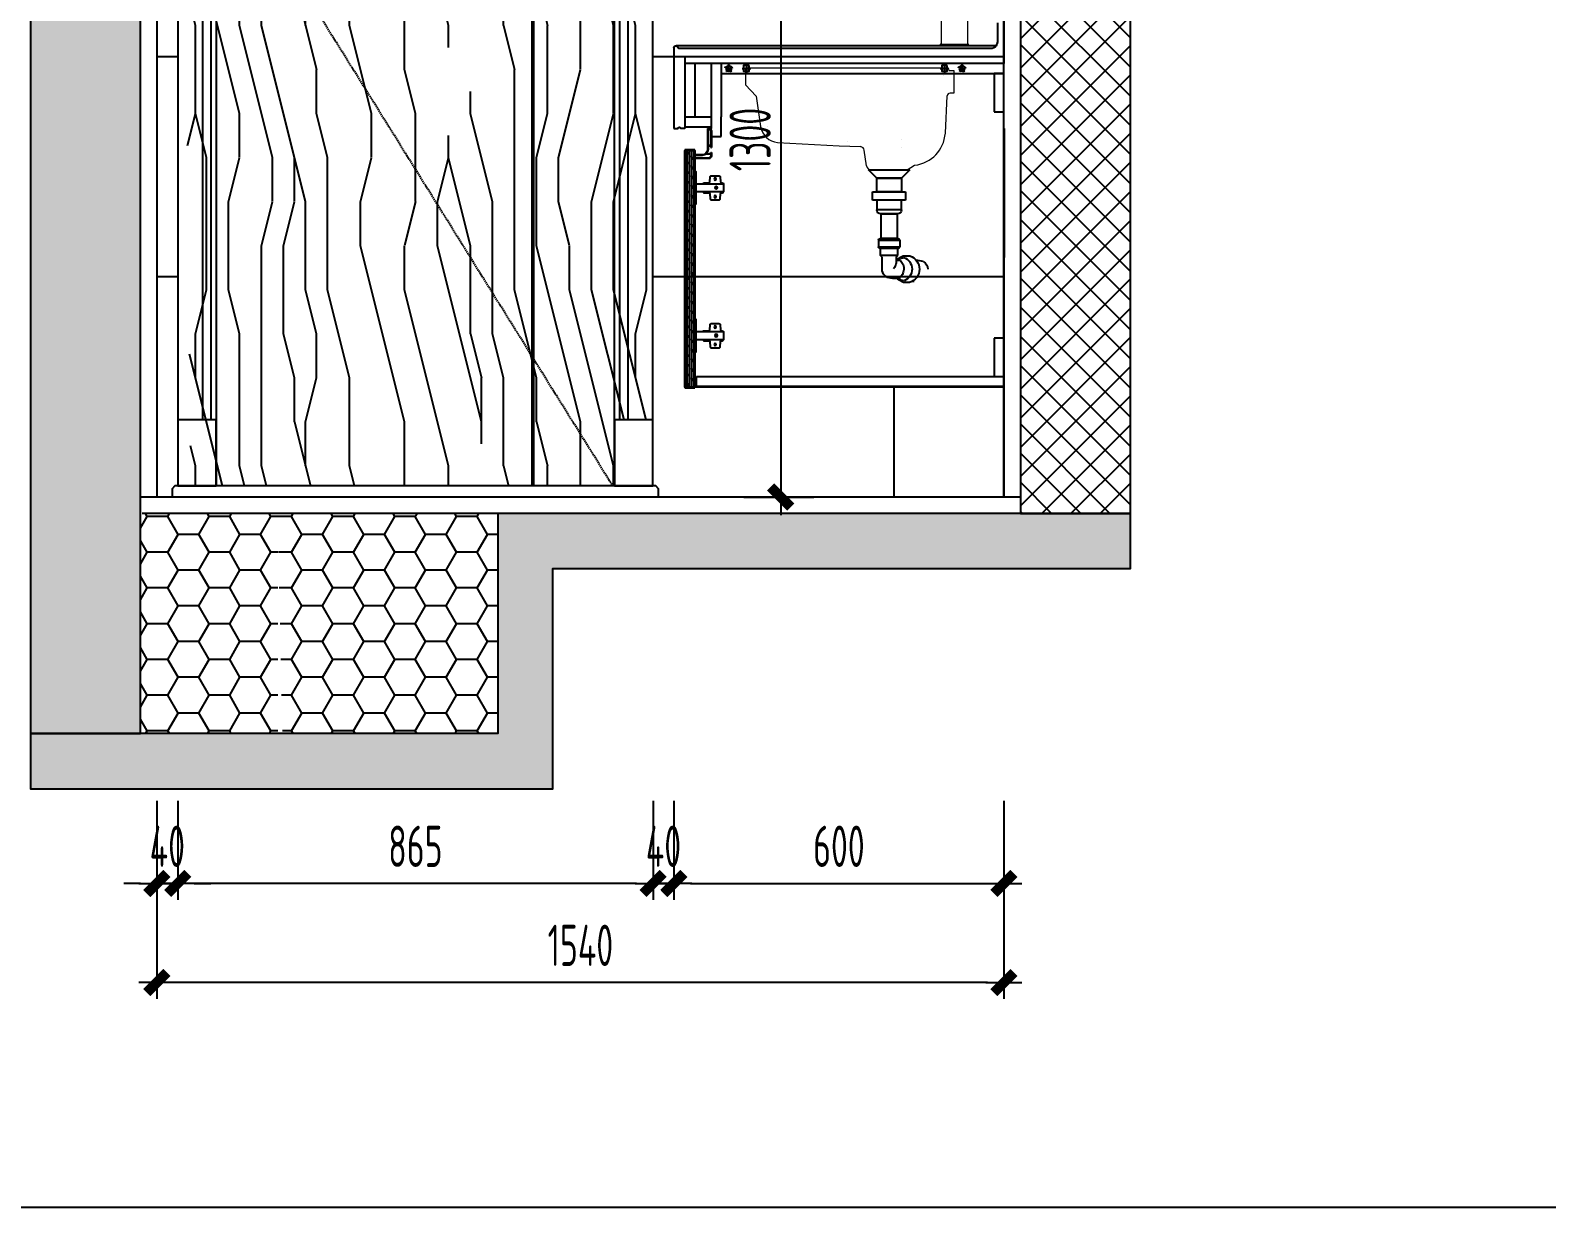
# Model space of a CAD drawing. Header units: inches. Extents: x 96003 to 270950, y -80202 to 65998.
# Drawn here: x 219798 to 222555, y 34107 to 36247 of the extents above; entities that cross this region are included whole.
import ezdxf

# ---------------------------------------------------------------- set-up
doc = ezdxf.new("R2010")
doc.units = ezdxf.units.IN
doc.header["$LTSCALE"] = 10
doc.header["$MEASUREMENT"] = 0
doc.linetypes.add('DASH', pattern=[0.35, 0.25, -0.1])
doc.linetypes.add('HIDDEN', pattern=[0.375, 0.25, -0.125])
for name, color, linetype in [('01', 200, 'Continuous'), ('C-顶面灯具、灯带', 22, 'Continuous'), ('E-立面轮廓线', 4, 'Continuous'), ('EL-03', 3, 'Continuous'), ('EL-1', 1, 'Continuous'), ('EL-30', 30, 'Continuous'), ('EL-天花轮廓线', 100, 'Continuous'), ('ELEVTION', 161, 'Continuous'), ('ELV-8', 8, 'Continuous'), ('FC-地面造型', 136, 'Continuous'), ('FC-填充', 250, 'Continuous'), ('FF-FINISH【完成面】', 20, 'Continuous'), ('US-对边线', 14, 'Continuous'), ('US-细实线', 255, 'Continuous'), ('US-虚   线', 8, 'HIDDEN'), ('US-轮廓线', 30, 'Continuous'), ('US-门抽块', 30, 'Continuous')]:
    doc.layers.add(name, color=color, linetype=linetype)
doc.styles.add('CCD_DIM', font='archs.shx', dxfattribs={"width": 0.7})
doc.dimstyles.new('1.30', dxfattribs={"dimscale": 30, "dimtxt": 2.5, "dimasz": 1, "dimexe": 1, "dimexo": 1.5, "dimgap": 1, "dimtad": 1, "dimdec": 0, "dimrnd": 5, "dimdsep": 46, "dimtxsty": 'CCD_DIM', "dimblk": 'CCD_Dimension_Tick', "dimcen": 1, "dimclrd": 44, "dimclre": 44, "dimclrt": 2, "dimadec": 0, "dimazin": 2, "dimtfac": 1, "dimtdec": 0, "dimtix": 1, "dimtmove": 2, "dimatfit": 3, "dimldrblk": 'CCD_Dimension_Tick', "dimfxl": 5, "dimfxlon": 1, "dimtolj": 1, "dimarcsym": 0})
doc.dimstyles.new('Matrix_30内', dxfattribs={"dimscale": 30, "dimtxt": 2.5, "dimasz": 1, "dimexe": 2, "dimexo": 1.5, "dimgap": 0.6, "dimtad": 1, "dimdec": 0, "dimrnd": 1, "dimzin": 12, "dimdsep": 46, "dimtxsty": 'CCD_DIM', "dimblk": 'CCD_Dimension_Tick', "dimcen": 0.125, "dimclrd": 44, "dimclre": 44, "dimclrt": 50, "dimadec": 0, "dimazin": 0, "dimtfac": 1, "dimtdec": 0, "dimtix": 1, "dimtmove": 2, "dimatfit": 3, "dimldrblk": 'CCD_Leader_Dot', "dimfxl": 5, "dimfxlon": 1, "dimtvp": 1, "dimtolj": 1, "dimtzin": 0, "dimarcsym": 0})

# ---------------------------------------------------------------- blocks, each defined once
blk = doc.blocks.new('CCD_Dimension_Tick')
at = {"color": 0, "linetype": 'ByBlock'}
for p, q in [((-1.091, 0), (0, 0)), ((0, 0), (1.091, 0))]:
    blk.add_line(p, q, dxfattribs=at)
at = {"color": 0, "linetype": 'Continuous', "const_width": 0.608}
blk.add_lwpolyline([(-0.61, -0.61), (0.61, 0.61)], dxfattribs=at)
blk = doc.blocks.new('*D183')
at = {"layer": 'Defpoints', "color": 0, "linetype": 'ByBlock', "transparency": 16777216}
for p in [(220065.9, 35789.9), (220929.9, 35618.5), (220065.9, 34696.2)]:
    blk.add_point(p, dxfattribs=at)
at = {"layer": 'FC-地面造型', "color": 44, "linetype": 'ByBlock', "lineweight": -2, "transparency": 16777216}
for p, q in [((220065.9, 34846.2), (220065.9, 34666.2)), ((220929.9, 34846.2), (220929.9, 34666.2)), ((220899.9, 34696.2), (220095.9, 34696.2))]:
    blk.add_line(p, q, dxfattribs=at)
at = {"layer": 'FC-地面造型', "color": 44, "linetype": 'ByBlock', "lineweight": -2, "transparency": 16777216, "xscale": 30, "yscale": 30, "zscale": 30, "rotation": 180}
blk.add_blockref('CCD_Dimension_Tick', (220065.9, 34696.2), dxfattribs=at)
at = {"layer": 'FC-地面造型', "color": 44, "linetype": 'ByBlock', "lineweight": -2, "transparency": 16777216, "xscale": 30, "yscale": 30, "zscale": 30}
blk.add_blockref('CCD_Dimension_Tick', (220929.9, 34696.2), dxfattribs=at)
at = {"layer": 'FC-地面造型', "color": 2, "linetype": 'ByBlock', "transparency": 16777216, "insert": (220497.9, 34763.7), "char_height": 75, "attachment_point": 5, "style": 'CCD_DIM'}
blk.add_mtext('\\A1;865', dxfattribs=at)
blk = doc.blocks.new('*D184')
at = {"layer": 'Defpoints', "color": 0, "linetype": 'ByBlock', "transparency": 16777216}
for p in [(220065.9, 35789.9), (220027.9, 35626.7), (220027.9, 34696.2)]:
    blk.add_point(p, dxfattribs=at)
at = {"layer": 'FC-地面造型', "color": 44, "linetype": 'ByBlock', "lineweight": -2, "transparency": 16777216}
for p, q in [((220027.9, 34846.2), (220027.9, 34666.2)), ((220065.9, 34846.2), (220065.9, 34666.2)), ((219997.9, 34696.2), (219967.9, 34696.2)), ((220065.9, 34696.2), (220027.9, 34696.2)), ((220095.9, 34696.2), (220125.9, 34696.2))]:
    blk.add_line(p, q, dxfattribs=at)
at = {"layer": 'FC-地面造型', "color": 44, "linetype": 'ByBlock', "lineweight": -2, "transparency": 16777216, "xscale": 30, "yscale": 30, "zscale": 30}
blk.add_blockref('CCD_Dimension_Tick', (220027.9, 34696.2), dxfattribs=at)
at = {"layer": 'FC-地面造型', "color": 44, "linetype": 'ByBlock', "lineweight": -2, "transparency": 16777216, "xscale": 30, "yscale": 30, "zscale": 30, "rotation": 180}
blk.add_blockref('CCD_Dimension_Tick', (220065.9, 34696.2), dxfattribs=at)
at = {"layer": 'FC-地面造型', "color": 2, "linetype": 'ByBlock', "transparency": 16777216, "insert": (220046.9, 34763.7), "char_height": 75, "attachment_point": 5, "style": 'CCD_DIM'}
blk.add_mtext('\\A1;40', dxfattribs=at)
blk = doc.blocks.new('*D185')
at = {"layer": 'Defpoints', "color": 0, "linetype": 'ByBlock', "transparency": 16777216}
for p in [(221567.9, 35523.9), (220027.9, 34846.2), (220027.9, 34516.2)]:
    blk.add_point(p, dxfattribs=at)
at = {"layer": 'FC-地面造型', "color": 44, "linetype": 'ByBlock', "lineweight": -2, "transparency": 16777216}
for p, q in [((220027.9, 34666.2), (220027.9, 34486.2)), ((221567.9, 34666.2), (221567.9, 34486.2)), ((221537.9, 34516.2), (220057.9, 34516.2))]:
    blk.add_line(p, q, dxfattribs=at)
at = {"layer": 'FC-地面造型', "color": 44, "linetype": 'ByBlock', "lineweight": -2, "transparency": 16777216, "xscale": 30, "yscale": 30, "zscale": 30, "rotation": 180}
blk.add_blockref('CCD_Dimension_Tick', (220027.9, 34516.2), dxfattribs=at)
at = {"layer": 'FC-地面造型', "color": 44, "linetype": 'ByBlock', "lineweight": -2, "transparency": 16777216, "xscale": 30, "yscale": 30, "zscale": 30}
blk.add_blockref('CCD_Dimension_Tick', (221567.9, 34516.2), dxfattribs=at)
at = {"layer": 'FC-地面造型', "color": 2, "linetype": 'ByBlock', "transparency": 16777216, "insert": (220797.9, 34583.7), "char_height": 75, "attachment_point": 5, "style": 'CCD_DIM'}
blk.add_mtext('\\A1;1540', dxfattribs=at)
blk = doc.blocks.new('*D186')
at = {"layer": 'Defpoints', "color": 0, "linetype": 'ByBlock', "transparency": 16777216}
for p in [(219247.8, 37818.4), (219427.8, 37818.4), (220065.9, 35418.4)]:
    blk.add_point(p, dxfattribs=at)
at = {"layer": 'EL-天花轮廓线', "color": 44, "lineweight": -2, "transparency": 16777216}
for p, q in [((219382.8, 37818.4), (219187.8, 37818.4)), ((219247.8, 35448.4), (219247.8, 37788.4)), ((219397.8, 35418.4), (219187.8, 35418.4))]:
    blk.add_line(p, q, dxfattribs=at)
at = {"layer": 'EL-天花轮廓线', "color": 44, "linetype": 'ByBlock', "lineweight": -2, "transparency": 16777216, "xscale": 30, "yscale": 30, "zscale": 30}
for p, rotation in [((219247.8, 37818.4), 90), ((219247.8, 35418.4), 270)]:
    blk.add_blockref('CCD_Dimension_Tick', p, dxfattribs=dict(at, rotation=rotation))
at = {"layer": 'EL-天花轮廓线', "color": 50, "linetype": 'ByBlock', "transparency": 16777216, "insert": (219192.3, 36618.4), "char_height": 75, "attachment_point": 5, "rotation": 90, "style": 'CCD_DIM'}
blk.add_mtext('\\A1;2400', dxfattribs=at)
blk = doc.blocks.new('CCD_Leader_Dot')
at = {"color": 0, "linetype": 'ByBlock'}
blk.add_line((-5, 0), (-10, 0), dxfattribs=at)
at = {"color": 0, "linetype": 'ByBlock', "const_width": 5}
blk.add_lwpolyline([(-2.5, 0, 1), (2.5, 0, 1)], format="xyb", close=True, dxfattribs=at)
blk = doc.blocks.new('*D340')
at = {"layer": 'Defpoints', "color": 0, "linetype": 'ByBlock', "transparency": 16777216}
for p in [(220929.9, 36198.4), (220967.9, 36207.9), (220967.9, 34696.2)]:
    blk.add_point(p, dxfattribs=at)
at = {"layer": 'FC-地面造型', "color": 44, "lineweight": -2, "transparency": 16777216}
for p, q in [((220929.9, 34846.2), (220929.9, 34666.2)), ((220967.9, 34846.2), (220967.9, 34666.2)), ((220899.9, 34696.2), (220869.9, 34696.2)), ((220929.9, 34696.2), (220967.9, 34696.2)), ((220997.9, 34696.2), (221027.9, 34696.2))]:
    blk.add_line(p, q, dxfattribs=at)
at = {"layer": 'FC-地面造型', "color": 44, "linetype": 'ByBlock', "lineweight": -2, "transparency": 16777216, "xscale": 30, "yscale": 30, "zscale": 30}
blk.add_blockref('CCD_Dimension_Tick', (220929.9, 34696.2), dxfattribs=at)
at = {"layer": 'FC-地面造型', "color": 44, "linetype": 'ByBlock', "lineweight": -2, "transparency": 16777216, "xscale": 30, "yscale": 30, "zscale": 30, "rotation": 180}
blk.add_blockref('CCD_Dimension_Tick', (220967.9, 34696.2), dxfattribs=at)
at = {"layer": 'FC-地面造型', "color": 2, "linetype": 'ByBlock', "transparency": 16777216, "insert": (220948.9, 34763.7), "char_height": 75, "attachment_point": 5, "style": 'CCD_DIM'}
blk.add_mtext('\\A1;40', dxfattribs=at)
blk = doc.blocks.new('*D341')
at = {"layer": 'Defpoints', "color": 0, "linetype": 'ByBlock', "transparency": 16777216}
for p in [(220967.9, 36207.9), (221567.9, 35854), (221567.9, 34696.2)]:
    blk.add_point(p, dxfattribs=at)
at = {"layer": 'FC-地面造型', "color": 44, "lineweight": -2, "transparency": 16777216}
for p, q in [((220967.9, 34846.2), (220967.9, 34666.2)), ((221567.9, 34846.2), (221567.9, 34666.2)), ((220997.9, 34696.2), (221537.9, 34696.2))]:
    blk.add_line(p, q, dxfattribs=at)
at = {"layer": 'FC-地面造型', "color": 44, "linetype": 'ByBlock', "lineweight": -2, "transparency": 16777216, "xscale": 30, "yscale": 30, "zscale": 30, "rotation": 180}
blk.add_blockref('CCD_Dimension_Tick', (220967.9, 34696.2), dxfattribs=at)
at = {"layer": 'FC-地面造型', "color": 44, "linetype": 'ByBlock', "lineweight": -2, "transparency": 16777216, "xscale": 30, "yscale": 30, "zscale": 30}
blk.add_blockref('CCD_Dimension_Tick', (221567.9, 34696.2), dxfattribs=at)
at = {"layer": 'FC-地面造型', "color": 2, "linetype": 'ByBlock', "transparency": 16777216, "insert": (221267.9, 34763.7), "char_height": 75, "attachment_point": 5, "style": 'CCD_DIM'}
blk.add_mtext('\\A1;600', dxfattribs=at)
blk = doc.blocks.new('*D455')
at = {"layer": 'Defpoints', "color": 0, "linetype": 'ByBlock', "transparency": 16777216}
for p in [(219247.8, 35398.4), (220072.7, 35418.4), (220074.1, 35398.4)]:
    blk.add_point(p, dxfattribs=at)
at = {"layer": 'EL-天花轮廓线', "color": 44, "lineweight": -2, "transparency": 16777216}
for p, q in [((219247.8, 35448.4), (219247.8, 35478.4)), ((219397.8, 35418.4), (219187.8, 35418.4)), ((219397.8, 35398.4), (219187.8, 35398.4)), ((219247.8, 35418.4), (219247.8, 35398.4)), ((219247.8, 35368.4), (219247.8, 35338.4))]:
    blk.add_line(p, q, dxfattribs=at)
at = {"layer": 'EL-天花轮廓线', "color": 44, "linetype": 'ByBlock', "lineweight": -2, "transparency": 16777216, "xscale": 30, "yscale": 30, "zscale": 30}
for p, rotation in [((219247.8, 35418.4), 270), ((219247.8, 35398.4), 90)]:
    blk.add_blockref('CCD_Dimension_Tick', p, dxfattribs=dict(at, rotation=rotation))
at = {"layer": 'EL-天花轮廓线', "color": 50, "linetype": 'ByBlock', "transparency": 16777216, "insert": (219192.3, 35408.4), "char_height": 75, "attachment_point": 5, "rotation": 90, "style": 'CCD_DIM'}
blk.add_mtext('\\A1;20', dxfattribs=at)
blk = doc.blocks.new('*U94')
h = blk.add_hatch()
h.set_pattern_fill('ANSI37', color=250, scale=300, angle=-90)
h.set_pattern_definition([(315, (222212.67, 70619.302), (26.516504, 26.516504), []), (45, (222212.67, 70619.302), (-26.516504, 26.516504), [])])
h.paths.add_polyline_path([(144521, -74484.5), (144521, -74684.5), (147071.2, -74684.5), (147071.2, -74484.5)])
at = {"color": 5, "elevation": 0}
blk.add_lwpolyline([(144521, -74484.5), (144521, -74684.5), (147071.2, -74684.5), (147071.2, -74484.5)], close=True, dxfattribs=at)
blk = doc.blocks.new('GT544')
h = blk.add_hatch(color=250)
h.dxf.hatch_style = 1
h.paths.add_polyline_path([(219797.9, 34968.4), (219997.9, 34968.4), (219997.9, 38398.7), (219797.9, 38398.7)])
h = blk.add_hatch(color=250)
h.dxf.hatch_style = 1
h.paths.add_polyline_path([(219797.9, 34968.4), (219797.9, 34868.4), (220748, 34868.4), (220748, 35268.4), (221798, 35268.4), (221798, 35368.4), (220648, 35368.4), (220648, 34968.4)])
at = {"layer": 'FC-地面造型', "linetype": 'ByBlock'}
h = blk.add_hatch(dxfattribs=at)
h.set_pattern_fill('HONEY', color=250, scale=300)
h.set_pattern_definition([(180, (348691.508, 162831.156), (-56.25, 32.4759526), [37.5, -75]), (60, (348691.508, 162831.156), (56.25, 32.4759526), [37.5, -75]), (120, (348691.508, 162831.156), (-1e-14, 64.951905), [-75, 37.5])])
h.paths.add_polyline_path([(220256.3, 34968.4), (220247.4, 35368.4), (220648, 35368.4), (220648, 34968.4)])
h.paths.add_polyline_path([(220247.9, 35368.4), (220247.9, 34968.4), (219997.9, 34968.4), (219997.9, 35368.4)])
at = {"color": 5}
for p, q in [((220247.9, 35398.4), (219997.9, 35398.4)), ((221597.9, 35398.4), (220240.9, 35398.4))]:
    blk.add_line(p, q, dxfattribs=at)
at = {"layer": '01'}
for points in [[(219797.9, 34968.4), (219997.9, 34968.4), (219997.9, 38398.7), (219797.9, 38398.7)], [(219797.9, 34968.4), (219797.9, 34868.4), (220748, 34868.4), (220748, 35268.4), (221798, 35268.4), (221798, 35368.4), (220648, 35368.4), (220648, 34968.4)]]:
    blk.add_lwpolyline(points, close=True, dxfattribs=at)
at = {"layer": 'FC-地面造型', "color": 1, "linetype": 'ByBlock'}
blk.add_line((220027.9, 37818.4), (220027.9, 35398.4), dxfattribs=at)
at = {"layer": 'FC-地面造型', "color": 20, "linetype": 'ByBlock'}
blk.add_line((221567.9, 35398.4), (221567.9, 37818.4), dxfattribs=at)
at = {"layer": 'FC-地面造型', "color": 136, "linetype": 'ByBlock'}
for p, q in [((220065.9, 36198.4), (220027.9, 36198.4)), ((221567.9, 36198.4), (220929.9, 36198.4)), ((220065.9, 35798.4), (220027.9, 35798.4)), ((221567.9, 35798.4), (220929.9, 35798.4)), ((220347.9, 35368.4), (220000.9, 35368.4)), ((220648, 35368.4), (220347.9, 35368.4))]:
    blk.add_line(p, q, dxfattribs=at)
at = {"layer": 'C-顶面灯具、灯带', "color": 8, "linetype": 'ByBlock', "rotation": 90}
blk.add_blockref('*U94', (147113.3, -109152.5, 0), dxfattribs=at)
blk = doc.blocks.new('rewrewtret43443')
at = {"layer": 'FC-地面造型', "linetype": 'ByBlock'}
h = blk.add_hatch(dxfattribs=at)
h.set_pattern_fill('木纹5', color=250, scale=200, angle=90)
h.set_pattern_definition([(90, (133921.3, -42225.3), (-800, 5e-14), [160, -240, 80, -320]), (90, (133901.3, -41665.3), (-800, 5e-14), [160, -640]), (90, (133861.3, -41745.3), (-800, 5e-14), [80, -720]), (90, (133841.3, -42185.3), (-800, 5e-14), [40, -560, 40, -160]), (90, (133801.3, -41905.3), (-800, 5e-14), [160, -240, 40, -360]), (90, (133781.3, -42105.3), (-800, 5e-14), [120, -680]), (90, (133761.3, -41905.3), (-800, 5e-14), [240, -560]), (90, (133741.3, -42145.3), (-800, 5e-14), [160, -640]), (90, (133721.3, -41825.3), (-800, 5e-14), [400, -400]), (90, (133681.3, -42065.3), (-800, 5e-14), [80, -240, 160, -320]), (90, (133661.3, -41505.3), (-800, 5e-14), [160, -640]), (90, (133641.3, -41665.3), (-800, 5e-14), [80, -720]), (90, (133621.3, -41825.3), (-800, 5e-14), [80, -720]), (90, (133601.3, -42225.3), (-800, 5e-14), [160, -640]), (90, (133581.3, -41825.3), (-800, 5e-14), [160, -640]), (90, (133541.3, -41825.3), (-800, 5e-14), [160, -160, 160, -320]), (90, (133501.3, -41985.3), (-800, 5e-14), [80, -400, 160, -160]), (90, (133481.3, -41825.3), (-800, 5e-14), [240, -560]), (90, (133441.3, -41825.3), (-800, 5e-14), [160, -640]), (90, (133421.3, -42145.3), (-800, 5e-14), [240, -320, 80, -160]), (90, (133381.3, -42145.3), (-800, 5e-14), [400, -400]), (90, (133361.3, -41665.3), (-800, 5e-14), [80, -720]), (90, (133341.3, -41905.3), (-800, 5e-14), [160, -640]), (90, (133321.3, -42065.3), (-800, 5e-14), [80, -320, 80, -320]), (90, (133301.3, -42145.3), (-800, 5e-14), [80, -240, 160, -320]), (90, (133281.3, -41985.3), (-800, 5e-14), [80, -400, 80, -240]), (90, (133261.3, -41825.3), (-800, 5e-14), [240, -560]), (90, (133221.3, -42145.3), (-800, 5e-14), [160, -640]), (90, (133201.3, -41745.3), (-800, 5e-14), [80, -720]), (90, (133181.3, -41585.3), (-800, 5e-14), [80, -720]), (104.03624, (133861.3, -41665.28), (3e-08, 800), [82.4, -3216.0844]), (104.03624, (133681.3, -41585.28), (3e-08, 800), [82.4, -3216.0844]), (104.03624, (133201.3, -41665.28), (3e-08, 800), [82.4, -3216.0844]), (104.03624, (133501.3, -41905.28), (3e-08, 800), [82.4, -3216.0844]), (104.03624, (133381.3, -41745.28), (3e-08, 800), [82.4, -3216.0844]), (104.03624, (133441.3, -41665.28), (3e-08, 800), [82.4, -3216.0844]), (104.03624, (133301.3, -42065.28), (3e-08, 800), [82.4, -3216.0844]), (104.03624, (133341.3, -41745.28), (3e-08, 800), [82.4, -3216.0844]), (104.03624, (133641.3, -41585.28), (3e-08, 800), [164.8, -3133.6844]), (104.03624, (133581.3, -41665.28), (3e-08, 800), [164.8, -3133.6844]), (104.03624, (133541.3, -41665.28), (3e-08, 800), [164.8, -3133.6844]), (255.96376, (133801.3, -41905.28), (3e-08, -800), [82.4, -164.8, 82.4, -2968.8844]), (255.96376, (133681.3, -42065.28), (3e-08, -800), [82.4, -3216.0844]), (255.96376, (133321.3, -42065.28), (3e-08, -800), [164.8, -3133.6844]), (284.03624, (133901.3, -41665.28), (-3e-08, -800), [82.4, -3216.0844]), (75.96376, (133901.3, -41505.28), (-3e-08, 800), [82.4, -3216.0844]), (75.96376, (133621.3, -41745.28), (-3e-08, 800), [82.4, -3216.0844]), (75.96376, (133481.3, -41585.28), (-3e-08, 800), [82.4, -3216.0844]), (75.96376, (133421.3, -41905.28), (-3e-08, 800), [82.4, -3216.0844]), (75.96376, (133321.3, -41985.28), (-3e-08, 800), [82.4, -3216.0844]), (75.96376, (133281.3, -41905.28), (-3e-08, 800), [82.4, -3216.0844]), (75.96376, (133421.3, -41905.28), (-3e-08, 800), [82.4, -3216.0844]), (75.96376, (133301.3, -41665.28), (-3e-08, 800), [329.6, -2968.8844]), (75.96376, (133841.3, -42145.28), (-3e-08, 800), [329.6, -2968.8844]), (75.96376, (133781.3, -42065.28), (-3e-08, 800), [329.6, -2968.8844]), (75.96376, (133741.3, -41985.28), (-3e-08, 800), [82.4, -164.8, 164.8, -2886.4844]), (75.96376, (133681.3, -41985.28), (-3e-08, 800), [164.8, -164.8, 164.8, -2804.0844]), (75.96376, (133601.3, -42065.28), (-3e-08, 800), [329.6, -2968.8844]), (75.96376, (133541.3, -42145.28), (-3e-08, 800), [329.6, -2968.8844]), (75.96376, (133501.3, -42145.28), (-3e-08, 800), [329.6, -2968.8844]), (75.96376, (133261.3, -41585.28), (-3e-08, 800), [82.4, -3216.0844]), (75.96377, (133181.3, -41505.28), (-0.00015, 800), [164.8, -3133.6844]), (75.96377, (133221.3, -41985.28), (-0.00015, 800), [164.8, -3133.6844]), (75.96376, (133921.3, -42065.28), (-1e-05, 800), [329.6, -2968.8844]), (75.96376, (133361.3, -41585.28), (-1e-05, 800), [247.2, -3051.2844]), (75.96376, (133421.3, -41505.28), (-1e-05, 800), [494.4, -2804.0844])])
h.paths.add_polyline_path([(264650, -121582.9), (264650, -121702.9), (265420, -121702.9), (265444, -119312.9), (264580, -119312.9), (264580, -121582.9)])
at = {"color": 136, "linetype": 'ByBlock'}
for p, q in [((264797, -119552.9), (264797, -121702.9)), ((264800, -119552.9), (264800, -121702.9))]:
    blk.add_line(p, q, dxfattribs=at)
at = {"color": 3}
blk.add_lwpolyline([(264575, -121702.9), (265449, -121702.9), (265454, -121707.9), (265454, -121722.9), (264570, -121722.9), (264570, -121707.9)], close=True, dxfattribs=at)
at = {"layer": 'EL-03'}
for points in [[(264650, -121702.9), (264580, -121702.9), (264580, -121582.9), (264650, -121582.9)], [(265444, -121702.9), (265374, -121702.9), (265374, -121582.9), (265444, -121582.9)]]:
    blk.add_lwpolyline(points, close=True, dxfattribs=at)
at = {"layer": 'EL-1', "linetype": 'DASH'}
blk.add_lwpolyline([(264650, -119552.9), (265371, -120551.2), (264653, -121702.9)], dxfattribs=at)
at = {"layer": 'FC-地面造型', "color": 30, "linetype": 'ByBlock'}
for p, q in [((264650, -121702.9), (264650, -119552.9)), ((265374, -119552.9), (265374, -121702.9))]:
    blk.add_line(p, q, dxfattribs=at)
blk.add_lwpolyline([(264580, -121702.9), (264580, -119312.9), (265444, -119312.9), (265444, -121702.9)], dxfattribs=at)
at = {"layer": 'FC-地面造型', "color": 138, "linetype": 'ByBlock'}
blk.add_lwpolyline([(264625, -121582.9), (264625, -119357.9), (265399, -119357.9), (265399, -121582.9)], dxfattribs=at)
at = {"layer": 'FC-地面造型', "color": 136, "linetype": 'ByBlock'}
blk.add_lwpolyline([(264640, -121582.9), (264640, -119372.9), (265384, -119372.9), (265384, -121582.9)], dxfattribs=at)
blk = doc.blocks.new('A$C6AE01D71')
at = {"color": 1, "linetype": 'Continuous', "lineweight": 9}
for points in [[(65.9, 845.2), (65.9, 934.8)], [(114.1, 866.5), (114.1, 823.4)], [(65.9, 823.4), (65.9, 847.1)], [(64.3, 822.3), (64.7, 823.1), (65.4, 823.4)], [(64.3, 820.1), (64.3, 822.3)], [(114.7, 823.4), (65.4, 823.4)], [(114.7, 823.4), (115.5, 823.1), (115.7, 822.3)], [(115.7, 822.3), (115.7, 820.1)], [(101.5, 780.2), (100.5, 775.1), (90.9, 775.1)], [(90.9, 775.1), (90.9, 734.1)], [(90.9, 775.1), (90.9, 775.1)], [(461.7, 780.1), (101.5, 780.2)], [(109.6, 780.2), (101.5, 780.2)], [(126.8, 780.2), (126.8, 780.2)], [(285.4, 780.2), (285.4, 780.2)], [(285.4, 780.2), (285.4, 780.2)], [(288.6, 780.2), (286.8, 780.2)], [(444.3, 780.1), (444.3, 780.1)], [(470, 780.1), (470, 749.4), (450.3, 728.4)], [(470, 780.1), (461.7, 780.1)], [(470, 780.1), (470, 780.1)], [(470, 780.1), (470, 780.1)], [(110, 766.9), (110, 766.9)], [(90.9, 734.1), (98, 734.1)], [(450.3, 728.4), (442.5, 673.4)], [(450.3, 728.4), (450.3, 728.4)], [(429.1, 673.3), (429.1, 673.3)], [(186.3, 650.1), (186.3, 650.1)], [(186.3, 635.8), (186.3, 635.8)], [(411.4, 644.3), (299.3, 638.1), (260.7, 637.2)], [(285.3, 647.1), (285.3, 647.1)], [(249.8, 601.8), (254, 630.3)], [(176, 594.8), (169, 598.9)], [(241.6, 594.8), (176, 594.8)], [(241.6, 594.8), (241.6, 594.8)]]:
    blk.add_lwpolyline(points, dxfattribs=at)
for points in [[(98, 734.1), (101, 733.8), (102.7, 732.1), (103.1, 729.1)], [(442.5, 673.4), (439.1, 656.9), (428.1, 646.6), (411.4, 644.3)], [(254, 630.3), (254.7, 634), (257, 636.3), (260.7, 637.2)], [(249.8, 601.8), (248.8, 597.4), (246.1, 595.1), (241.6, 594.8)]]:
    blk.add_open_spline(points, degree=3, dxfattribs=at)
blk.add_open_spline([(169, 598.9), (169, 598.9), (162.4, 603), (162.4, 603), (130.1, 608.2), (110.2, 629.2), (106.3, 661.7), (106.3, 661.7), (103.1, 729.1), (103.1, 729.1)], degree=3, knots=[0, 0, 0, 0, 1, 1, 1, 2, 2, 2, 3, 3, 3, 3], dxfattribs=at)
at = {"layer": 'Defpoints', "color": 1, "linetype": 'Continuous'}
for p, q in [((562, 630.9), (579.9, 630.9)), ((562, 198.6), (562, 630.9)), ((579.9, 630.9), (580, 198.6)), ((580, 198.6), (562, 198.6))]:
    blk.add_line(p, q, dxfattribs=at)
at = {"layer": 'EL-30', "color": 1, "linetype": 'Continuous'}
for p, q in [((531.9, 665.1), (531.9, 635.5)), ((532.9, 665.1), (532.9, 635.5)), ((538.9, 670.1), (536.9, 670.1)), ((537.9, 669.1), (536.9, 669.1)), ((537.9, 669.1), (537.9, 632.1)), ((538.9, 670.1), (538.9, 632.1)), ((532.9, 635.5), (531.9, 635.5)), ((537.9, 639.3), (532.9, 639.3)), ((537.9, 638.3), (532.9, 638.3)), ((531.9, 626.5), (531.9, 620.1)), ((532.9, 626.5), (531.9, 626.5)), ((532.9, 626.5), (532.9, 620.1)), ((532.9, 624), (541.5, 624)), ((532.9, 623), (542.8, 623)), ((536.9, 616.1), (561.9, 616.1)), ((536.9, 615.1), (561.9, 615.1)), ((548.9, 622.1), (561.9, 622.1)), ((548.9, 621.1), (561.9, 621.1))]:
    blk.add_line(p, q, dxfattribs=at)
for points in [[(561.9, 622.1), (561.9, 621.1)], [(561.9, 616.1), (561.9, 615.1)]]:
    blk.add_lwpolyline(points, dxfattribs=at)
for centre, radius, start, end in [((536.9, 665.1), 5, 90, 180), ((536.9, 665.1), 4, 90, 180), ((536.9, 620.1), 5, 180, 270), ((536.9, 620.1), 4, 180, 270), ((548.9, 632.1), 11, 180, 270), ((548.9, 632.1), 10, 180, 270)]:
    blk.add_arc(centre, radius, start, end, dxfattribs=at)
at = {"layer": 'ELEVTION', "color": 1, "linetype": 'Continuous'}
for p, q in [((521.1, 560.9, 0), (525.1, 563.9, 0)), ((521.2, 292, 0), (525.2, 295.1, 0))]:
    blk.add_line(p, q, dxfattribs=at)
at = {"layer": 'ELEVTION', "color": 1, "linetype": 'Continuous', "elevation": 0}
for points in [[(546.9, 569.6, 0.341999), (545, 571.1), (536.4, 571.1, -0.400971), (534.4, 573), (534, 582.1, 0.414214), (532, 584.1), (518, 584.1, 0.414214), (516, 582.1), (515.5, 573, -0.400971), (513.5, 571.1), (512, 571.1, 0.341999), (510, 569.6, 0.341999)], [(546.9, 554.6, -0.341999), (545, 553.1), (536.4, 553.1, 0.400971), (534.4, 551.2), (534, 542.1, -0.414214), (532, 540.1), (518, 540.1, -0.414214), (516, 542.1), (515.5, 551.2, 0.400971), (513.5, 553.1), (512, 553.1, -0.341999), (510, 554.6, -0.341999)], [(547, 300.8, 0.341999), (545, 302.3), (536.4, 302.3, -0.400971), (534.4, 304.2), (534, 313.3, 0.414214), (532, 315.3), (518, 315.3, 0.414214), (516, 313.3), (515.6, 304.2, -0.400971), (513.6, 302.3), (512, 302.3, 0.341999), (510.1, 300.8, 0.341999)], [(547, 285.8, -0.341999), (545, 284.3), (536.4, 284.3, 0.400971), (534.4, 282.4), (534, 273.3, -0.414214), (532, 271.3), (518, 271.3, -0.414214), (516, 273.3), (515.6, 282.4, 0.400971), (513.6, 284.3), (512, 284.3, -0.341999), (510.1, 285.8, -0.341999)]]:
    blk.add_lwpolyline(points, format="xyb", dxfattribs=at)
at = {"layer": 'ELEVTION', "color": 1, "linetype": 'Continuous'}
for points in [[(562, 593.1, 0.414214), (560, 591.1), (560, 533.1, 0.414214), (562, 531.1), (562, 531.1)], [(562, 324.3, 0.414214), (560, 322.3), (560, 264.3, 0.414214), (562, 262.3), (562, 262.3)]]:
    blk.add_lwpolyline(points, format="xyb", close=True, dxfattribs=at)
at = {"layer": 'ELEVTION', "color": 1, "linetype": 'Continuous', "elevation": 0}
for points in [[(560, 569.6), (510, 569.6), (510, 554.6), (560, 554.6)], [(560, 300.8), (510, 300.8), (510, 285.8), (560, 285.8)]]:
    blk.add_lwpolyline(points, dxfattribs=at)
at = {"layer": 'ELEVTION', "color": 1, "linetype": 'Continuous'}
for centre, radius in [((525, 578.1, 0), 2), ((523.1, 562.4, 0), 2.5), ((525, 546.1, 0), 2), ((525, 309.3, 0), 2), ((523.2, 293.6, 0), 2.5), ((525, 277.3, 0), 2)]:
    blk.add_circle(centre, radius, dxfattribs=at)
at = {"layer": 'ELV-8', "color": 1, "linetype": 'Continuous'}
for p, q in [((0, 770.1), (18, 770.1)), ((0, 700.1), (0, 770.1)), ((18, 770.1), (18, 700.1)), ((18, 700.1), (0, 700.1)), ((0, 289.1), (18, 289.1)), ((0, 219.1), (0, 289.1)), ((18, 289.1), (18, 219.1)), ((18, 219.1), (0, 219.1))]:
    blk.add_line(p, q, dxfattribs=at)
at = {"layer": 'FC-填充', "color": 1, "linetype": 'Continuous'}
for p, q in [((562.9, 200.1), (562.9, 630.2)), ((569.4, 620.6), (565, 616.2)), ((569.4, 619.5), (565, 615.1)), ((569.4, 618.4), (565, 614)), ((567.2, 200.1), (567.2, 630.2)), ((571.6, 200.1), (571.6, 630.2)), ((578.2, 629.3), (573.8, 625)), ((578.2, 628.2), (573.8, 623.9)), ((578.2, 627.2), (573.8, 622.8)), ((578.2, 611.8), (573.8, 607.5)), ((578.2, 610.7), (573.8, 606.4)), ((578.2, 609.7), (573.8, 605.3)), ((576, 200.1), (576, 630.2)), ((569.4, 603.1), (565, 598.7)), ((569.4, 602), (565, 597.6)), ((569.4, 600.9), (565, 596.5)), ((569.4, 585.6), (565, 581.2)), ((569.4, 584.5), (565, 580.1)), ((569.4, 583.4), (565, 579)), ((578.2, 594.3), (573.8, 590)), ((578.2, 593.2), (573.8, 588.9)), ((578.2, 592.2), (573.8, 587.8)), ((569.4, 568.1), (565, 563.7)), ((569.4, 567), (565, 562.6)), ((569.4, 565.9), (565, 561.5)), ((578.2, 576.8), (573.8, 572.5)), ((578.2, 575.7), (573.8, 571.4)), ((578.2, 574.7), (573.8, 570.3)), ((578.2, 559.3), (573.8, 555)), ((578.2, 558.2), (573.8, 553.9)), ((578.2, 557.2), (573.8, 552.8)), ((569.4, 550.6), (565, 546.2)), ((569.4, 549.5), (565, 545.1)), ((569.4, 548.4), (565, 544)), ((569.4, 533.1), (565, 528.7)), ((569.4, 532), (565, 527.6)), ((569.4, 530.9), (565, 526.5)), ((578.2, 541.8), (573.8, 537.5)), ((578.2, 540.7), (573.8, 536.4)), ((578.2, 539.7), (573.8, 535.3)), ((578.2, 524.3), (573.8, 520)), ((569.4, 515.6), (565, 511.2)), ((569.4, 514.5), (565, 510.1)), ((569.4, 513.4), (565, 509)), ((569.4, 498.1), (565, 493.7)), ((569.4, 497), (565, 492.6)), ((578.2, 523.2), (573.8, 518.9)), ((578.2, 522.2), (573.8, 517.8)), ((578.2, 506.8), (573.8, 502.5)), ((578.2, 505.7), (573.8, 501.4)), ((578.2, 504.7), (573.8, 500.3)), ((569.4, 495.9), (565, 491.5)), ((569.4, 480.6), (565, 476.2)), ((569.4, 479.5), (565, 475.1)), ((569.4, 478.4), (565, 474)), ((578.2, 489.3), (573.8, 485)), ((578.2, 488.2), (573.8, 483.9)), ((578.2, 487.1), (573.8, 482.8)), ((578.2, 471.8), (573.8, 467.5)), ((578.2, 470.7), (573.8, 466.4)), ((578.2, 469.6), (573.8, 465.3)), ((569.4, 463.1), (565, 458.7)), ((569.4, 462), (565, 457.6)), ((569.4, 460.9), (565, 456.5)), ((569.4, 445.6), (565, 441.2)), ((569.4, 444.5), (565, 440.1)), ((569.4, 443.4), (565, 439)), ((578.2, 454.3), (573.8, 450)), ((578.2, 453.2), (573.8, 448.9)), ((578.2, 452.1), (573.8, 447.8)), ((569.4, 428.1), (565, 423.7)), ((569.4, 427), (565, 422.6)), ((569.4, 425.9), (565, 421.5)), ((578.2, 436.8), (573.8, 432.5)), ((578.2, 435.7), (573.8, 431.4)), ((578.2, 434.6), (573.8, 430.3)), ((578.2, 419.3), (573.8, 415)), ((578.2, 418.2), (573.8, 413.9)), ((578.2, 417.1), (573.8, 412.8)), ((569.4, 410.6), (565, 406.2)), ((569.4, 409.5), (565, 405.1)), ((569.4, 408.4), (565, 404)), ((569.4, 393.1), (565, 388.7)), ((569.4, 392), (565, 387.6)), ((569.4, 390.9), (565, 386.5)), ((578.2, 401.8), (573.8, 397.5)), ((578.2, 400.7), (573.8, 396.4)), ((578.2, 399.6), (573.8, 395.3)), ((569.4, 375.6), (565, 371.2)), ((569.4, 374.5), (565, 370.1)), ((569.4, 373.4), (565, 369)), ((578.2, 384.3), (573.8, 380)), ((578.2, 383.2), (573.8, 378.9)), ((578.2, 382.1), (573.8, 377.8)), ((578.2, 366.8), (573.8, 362.5)), ((578.2, 365.7), (573.8, 361.4)), ((578.2, 364.6), (573.8, 360.3)), ((569.4, 358.1), (565, 353.7)), ((569.4, 357), (565, 352.6)), ((569.4, 355.9), (565, 351.5)), ((569.4, 340.6), (565, 336.2)), ((569.4, 339.5), (565, 335.1)), ((569.4, 338.4), (565, 334)), ((578.2, 349.3), (573.8, 345)), ((578.2, 348.2), (573.8, 343.9)), ((578.2, 347.1), (573.8, 342.8)), ((578.2, 331.8), (573.8, 327.5)), ((569.4, 323.1), (565, 318.7)), ((569.4, 322), (565, 317.6)), ((569.4, 320.9), (565, 316.5)), ((569.4, 305.6), (565, 301.2)), ((569.4, 304.5), (565, 300.1)), ((569.4, 303.4), (565, 299)), ((578.2, 330.7), (573.8, 326.4)), ((578.2, 329.6), (573.8, 325.3)), ((578.2, 314.3), (573.8, 310)), ((578.2, 313.2), (573.8, 308.9)), ((578.2, 312.1), (573.8, 307.8)), ((569.4, 288.1), (565, 283.7)), ((569.4, 287), (565, 282.6)), ((569.4, 285.9), (565, 281.5)), ((578.2, 296.8), (573.8, 292.5)), ((578.2, 295.7), (573.8, 291.4)), ((578.2, 294.6), (573.8, 290.3)), ((578.2, 279.3), (573.8, 275)), ((578.2, 278.2), (573.8, 273.9)), ((578.2, 277.1), (573.8, 272.8)), ((569.4, 270.6), (565, 266.2)), ((569.4, 269.5), (565, 265.1)), ((569.4, 268.4), (565, 264)), ((569.4, 253.1), (565, 248.7)), ((569.4, 252), (565, 247.6)), ((569.4, 250.9), (565, 246.5)), ((578.2, 261.8), (573.8, 257.5)), ((578.2, 260.7), (573.8, 256.4)), ((578.2, 259.6), (573.8, 255.3)), ((569.4, 235.6), (565, 231.2)), ((569.4, 234.5), (565, 230.1)), ((569.4, 233.4), (565, 229)), ((578.2, 244.3), (573.8, 240)), ((578.2, 243.2), (573.8, 238.9)), ((578.2, 242.1), (573.8, 237.8)), ((578.2, 226.8), (573.8, 222.5)), ((578.2, 225.7), (573.8, 221.4)), ((578.2, 224.6), (573.8, 220.3)), ((569.4, 218.1), (565, 213.7)), ((569.4, 217), (565, 212.6)), ((569.4, 215.9), (565, 211.5)), ((569.4, 200.6), (569, 200.1)), ((578.2, 209.3), (573.8, 205)), ((578.2, 208.2), (573.8, 203.9)), ((578.2, 207.1), (573.8, 202.8))]:
    blk.add_line(p, q, dxfattribs=at)
at = {"layer": 'US-对边线', "color": 1, "linetype": 'Continuous'}
for p, q in [((561.9, 630.2), (579.9, 630.2)), ((562, 200.1), (561.9, 630.2)), ((579.9, 630.2), (580, 200.1)), ((580, 200.1), (562, 200.1))]:
    blk.add_line(p, q, dxfattribs=at)
at = {"layer": 'US-细实线', "color": 1, "linetype": 'Continuous'}
for p, q in [((76.2, 779.1), (68.6, 781.6)), ((76.2, 779.1), (71.5, 772.7)), ((76.2, 779.1), (76.2, 787.1)), ((76.2, 779.1), (83.8, 781.6)), ((76.2, 779.1), (80.9, 772.7)), ((116.2, 779.1), (100.2, 779.1)), ((108.2, 787.1), (108.2, 771.1)), ((476.2, 779.1), (460.2, 779.1)), ((468.2, 787.1), (468.2, 771.1)), ((500.2, 779.1), (492.6, 781.6)), ((500.2, 779.1), (495.5, 772.7)), ((500.2, 779.1), (500.2, 787.1)), ((500.2, 779.1), (507.8, 781.6)), ((500.2, 779.1), (504.9, 772.7))]:
    blk.add_line(p, q, dxfattribs=at)
for points in [[(103.2, 784.1), (113.2, 784.1), (113.2, 774.1), (103.2, 774.1)], [(463.2, 784.1), (473.2, 784.1), (473.2, 774.1), (463.2, 774.1)]]:
    blk.add_lwpolyline(points, close=True, dxfattribs=at)
for centre in [(76.2, 779.1), (500.2, 779.1)]:
    blk.add_circle(centre, 5, dxfattribs=at)
at = {"layer": 'US-虚   线', "color": 1, "linetype": 'Continuous'}
for p, q in [((24, 815.1), (590.1, 815.1)), ((591.6, 815.9), (592.6, 818.2)), ((600, 816.2), (600, 670.1)), ((0, 770.1), (0, 788.1)), ((0, 788.1), (514, 788.1)), ((514, 788.1), (514, 770.1)), ((19, 770.1), (0, 770.1)), ((25, 770.1), (19, 770.1)), ((19, 770.1), (19, 770.1)), ((25, 770.1), (25, 770.1)), ((514, 770.1), (25, 770.1)), ((246.3, 594.8), (171.3, 594.8)), ((171.3, 594.8), (186.3, 579.8)), ((208.8, 579.8), (186.3, 579.8)), ((186.3, 579.8), (186.3, 554.8)), ((186.3, 579.8), (208.8, 579.8)), ((231.3, 579.8), (208.8, 579.8)), ((208.8, 579.8), (231.3, 579.8)), ((231.3, 579.8), (246.3, 594.8)), ((231.3, 554.8), (231.3, 579.8)), ((238.8, 554.8), (178.8, 554.8)), ((178.8, 554.8), (178.8, 539.8)), ((186.3, 554.8), (231.3, 554.8)), ((238.8, 539.8), (238.8, 554.8)), ((178.8, 539.8), (238.8, 539.8)), ((186.3, 521.8), (186.3, 539.8)), ((186.3, 539.8), (231.3, 539.8)), ((231.3, 539.8), (231.3, 521.8)), ((186.3, 521.8), (231.3, 521.8)), ((208.8, 514.8), (193.3, 514.8)), ((193.8, 514.8), (223.8, 514.8)), ((193.8, 469.9), (193.8, 514.8)), ((224.3, 514.8), (208.8, 514.8)), ((223.8, 514.8), (223.8, 469.9)), ((225.1, 469.9), (192.5, 469.9)), ((223.8, 469.9), (193.8, 469.9)), ((195, 469.9), (222.7, 469.9)), ((228.1, 466.9), (189.5, 466.9)), ((189.5, 466.9), (189.5, 455)), ((228.1, 454.7), (189.5, 454.7)), ((192.5, 452), (225.1, 452)), ((193.1, 438.8), (193.1, 452)), ((224.5, 438.8), (224.5, 452)), ((228.1, 466.9), (228.1, 455)), ((147, 428.2), (159.4, 430.6)), ((183.3, 438.5), (170.9, 438.4)), ((196.1, 431.8), (183.3, 438.5)), ((188.2, 430.1), (196.1, 430.1)), ((189.5, 432.8), (195.1, 430.1)), ((196.1, 435.9), (193.1, 438.8)), ((193.1, 438.8), (224.5, 438.8)), ((196.1, 435.9), (196.1, 425.9)), ((221.5, 435.9), (224.5, 438.8)), ((221.5, 414.1), (221.5, 435.9)), ((163.5, 391.7), (168.2, 391.4)), ((171.4, 390.2), (182.6, 390.2)), ((182.6, 390.2), (191.6, 395.1)), ((202.8, 398.1), (190.5, 398.1)), ((191.6, 395.1), (193.6, 398.1)), ((202.8, 398.1), (205.5, 398.1)), ((19, 219.1), (0, 219.1)), ((0, 219.1), (0, 201.1)), ((0, 201.1), (559, 201.1)), ((0, 200.1), (0, 0.1)), ((25, 219.1), (19, 219.1)), ((19, 219.1), (19, 219.1)), ((25, 219.1), (25, 219.1)), ((559, 219.1), (25, 219.1)), ((200, 200.1), (200, 0.1)), ((559, 201.1), (559, 219.1))]:
    blk.add_line(p, q, dxfattribs=at)
for centre, radius, start, end in [((24, 827.1), 12, 215.6854, 270), ((590.1, 817.1), 2, 270, 319.8609), ((596, 816.1), 4, 0.2235, 149.6487), ((193.3, 521.8), 7, 180, 270), ((224.3, 521.8), 7, 270, 0), ((192.5, 466.9), 3, 90, 180), ((225.1, 466.9), 3, 0, 90), ((192.5, 455), 3, 180, 269.9975), ((225.1, 455), 3, 269.9975, 0), ((154.5, 414.1), 16, 118.0801, 180.0518), ((178.9, 414.4), 25.3, 108.4265, 252.8875), ((189.4, 414.2), 22.3, 108.6027, 249.6921), ((203.7, 415.1), 21.6, 135.9474, 232.5789), ((181.4, 421.3), 14, 60.47, 86.3792), ((219.2, 428.8), 23.3, 186.9868, 216.6131), ((205.5, 414.1), 16, 270, 0.0518), ((182, 403.5), 10.2, 268.4432, 327.2411)]:
    blk.add_arc(centre, radius, start, end, dxfattribs=at)
at = {"layer": 'US-轮廓线', "color": 1, "linetype": 'Continuous'}
for p, q in [((0, 870.1), (0, 788.1)), ((12, 862.1), (12, 827.1)), ((0, 800.1), (580, 800.1)), ((14.3, 820.1), (596, 820.1)), ((580, 800.1), (580, 670.1)), ((600, 815.1), (600, 670.1)), ((0, 788.1), (580, 788.1)), ((514, 788.1), (514, 691.1)), ((532, 788.1), (532, 670.1)), ((562, 788.1), (562, 691.1)), ((514, 655.1), (514, 691.1)), ((580, 691.1), (532, 691.1)), ((-0.1, 670.1), (0, 200.1)), ((532, 655.1), (532, 673.1)), ((580, 673.1), (532, 673.1)), ((580, 670.1), (587.5, 670.1)), ((600, 670.1), (592.5, 670.1)), ((532, 655.1), (514, 655.1)), ((0, 200.1), (560, 200.1))]:
    blk.add_line(p, q, dxfattribs=at)
for centre, radius, start, end in [((24.7, 827.4), 12.7, 180.9578, 214.7276), ((596, 816.2), 3.98, 359.736, 90.264), ((590, 669.6), 2.56, 12.6804, 167.3196)]:
    blk.add_arc(centre, radius, start, end, dxfattribs=at)
at = {"layer": 'US-门抽块', "color": 1, "linetype": 'Continuous'}
for p, q in [((600, 816.1), (600, 803.2)), ((579.9, 630.2), (561.9, 630.2)), ((561.9, 630.2), (562, 200.1)), ((580, 200.1), (579.9, 630.2)), ((562, 200.1), (580, 200.1))]:
    blk.add_line(p, q, dxfattribs=at)
blk = doc.blocks.new('*D671')
at = {"layer": 'Defpoints', "color": 0, "linetype": 'ByBlock', "transparency": 16777216}
for p in [(221049.9, 36698), (221049.9, 35398.4), (221162, 35398.4)]:
    blk.add_point(p, dxfattribs=at)
at = {"layer": 'EL-天花轮廓线', "color": 44, "lineweight": -2, "transparency": 16777216}
for p, q in [((221094.9, 36698), (221222, 36698)), ((221162, 36668), (221162, 35428.4)), ((221094.9, 35398.4), (221222, 35398.4))]:
    blk.add_line(p, q, dxfattribs=at)
at = {"layer": 'EL-天花轮廓线', "color": 44, "linetype": 'ByBlock', "lineweight": -2, "transparency": 16777216, "xscale": 30, "yscale": 30, "zscale": 30}
for p, rotation in [((221162, 36698), 90), ((221162, 35398.4), 270)]:
    blk.add_blockref('CCD_Dimension_Tick', p, dxfattribs=dict(at, rotation=rotation))
at = {"layer": 'EL-天花轮廓线', "color": 50, "linetype": 'ByBlock', "transparency": 16777216, "insert": (221106.5, 36048.2), "char_height": 75, "attachment_point": 5, "rotation": 90, "style": 'CCD_DIM'}
blk.add_mtext('\\A1;1300', dxfattribs=at)

msp = doc.modelspace()

# ---------------------------------------------------------------- linework, layer by layer
at = {"layer": 'FC-地面造型', "color": 138, "linetype": 'ByBlock'}
msp.add_lwpolyline([(216744.7, 47146.6), (236625.7, 47146.6), (236625.7, 34107), (216744.7, 34107)], close=True, dxfattribs=at)

# ---------------------------------------------------------------- block references
at = {"layer": 'E-立面轮廓线', "ltscale": 100, "xscale": -1}
msp.add_blockref('A$C6AE01D71', (221567.9, 35398.3), dxfattribs=at)
at = {"layer": 'FC-地面造型', "color": 8, "linetype": 'ByBlock', "xscale": -1}
msp.add_blockref('rewrewtret43443', (485509.8, 157121.4), dxfattribs=at)
at = {"layer": 'FF-FINISH【完成面】', "linetype": 'ByBlock'}
msp.add_blockref('GT544', (0, 0), dxfattribs=at)

# ---------------------------------------------------------------- dimensions: what is measured, and where the dimension line sits
at = {"layer": 'EL-天花轮廓线', "color": 136, "linetype": 'ByBlock'}
for base, p1, p2, picture, middle in [((219247.8, 37818.4), (220065.9, 35418.4), (219427.8, 37818.4), '*D186', (219192.3, 36618.4)), ((221162, 35398.4), (221049.9, 36698), (221049.9, 35398.4), '*D671', (221106.5, 36048.2)), ((219247.8, 35398.4), (220072.7, 35418.4), (220074.1, 35398.4), '*D455', (219192.3, 35408.4))]:
    dim = msp.add_linear_dim(base=base, p1=p1, p2=p2, angle=90, dimstyle='Matrix_30内', dxfattribs=at)
    dim.commit()
    dim.dimension.update_dxf_attribs({"geometry": picture, "text_midpoint": middle})
at = {"layer": 'FC-地面造型', "color": 138, "linetype": 'ByBlock'}
for base, p1, p2, picture, middle in [((220967.9, 34696.2), (220929.9, 36198.4), (220967.9, 36207.9), '*D340', (220948.9, 34763.7)), ((221567.9, 34696.2), (220967.9, 36207.9), (221567.9, 35854), '*D341', (221267.9, 34763.7))]:
    dim = msp.add_linear_dim(base=base, p1=p1, p2=p2, dimstyle='1.30', dxfattribs=at)
    dim.commit()
    dim.dimension.update_dxf_attribs({"geometry": picture, "text_midpoint": middle})
at = {"layer": 'FC-地面造型', "color": 8, "linetype": 'ByBlock'}
for base, p1, p2, picture, middle in [((220027.9, 34696.2), (220065.9, 35789.9), (220027.9, 35626.7), '*D184', (220046.9, 34763.7)), ((220065.9, 34696.2), (220929.9, 35618.5), (220065.9, 35789.9), '*D183', (220497.9, 34763.7)), ((220027.9, 34516.2), (221567.9, 35523.9), (220027.9, 34846.2), '*D185', (220797.9, 34583.7))]:
    dim = msp.add_linear_dim(base=base, p1=p1, p2=p2, angle=180, dimstyle='1.30', dxfattribs=at)
    dim.commit()
    dim.dimension.update_dxf_attribs({"geometry": picture, "text_midpoint": middle})

doc.saveas('drawing.dxf')
